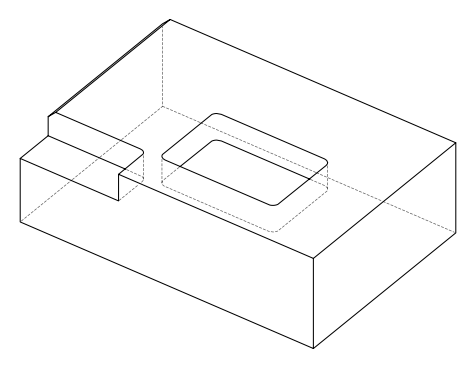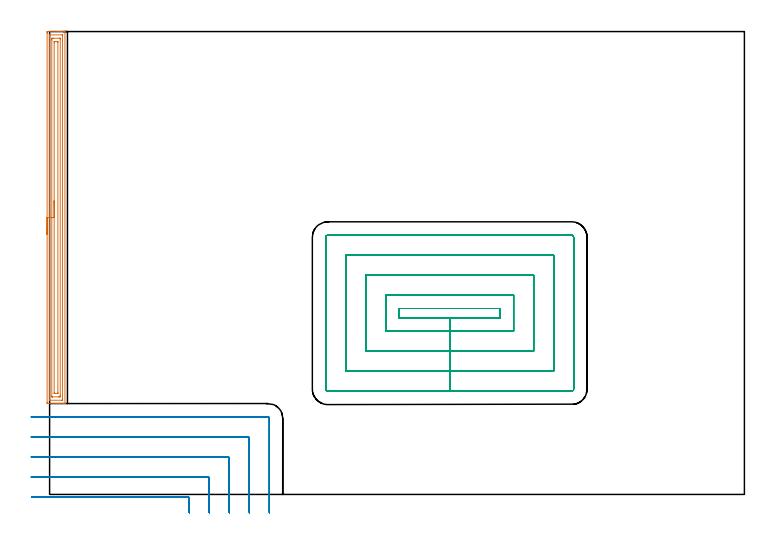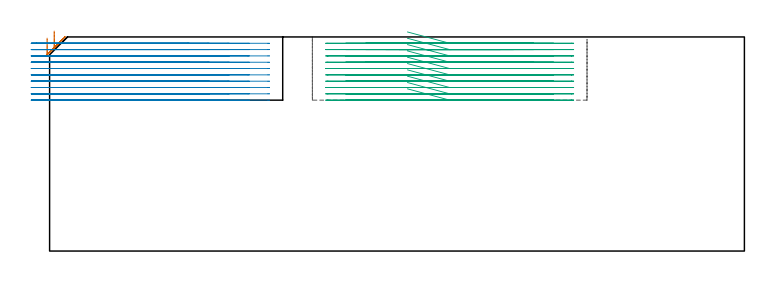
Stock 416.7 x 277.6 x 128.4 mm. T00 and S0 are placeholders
(PLAN: 3 operations, 1 tool changes, 56 min)
(1 AREA_MILL | FG_CHAMFER_SURFACE | UGT0205_001 | 7.39 min | 13161 mm3)
(2 MILL_CORNER_NOTCH_RECTANGULAR | CORNER_NOTCH_RECTANGULAR | NXT0201_012 | Follow Part, ap 4, ae 75% | 16.71 min | 287758 mm3)
(3 MILL_RECTANGULAR_POCKET | POCKET_RECTANGULAR_STRAIGHT | NXT0201_012 | Follow Part, ap 4, ae 75% | 31.86 min | 681465 mm3)
(TOOL UGT0205_001 | Chamfer Mill 20 x 3 x 45 deg. | D20 FL50 Z2)
(TOOL NXT0201_012 | ENDMILL 16mm [2P460-1600-NA 1630] | D16 FL38 Z6)
(OP 1 AREA_MILL)
G17 G21 G94 G90
T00 M6
G54
G17 G0 G90 X-1.5 Y156.05 S1061 M3
G43 Z138.4 H0
Z127.7
G94 G1 Y156.088 Z126.828 F250.
Y156.202 Z125.963
Y156.391 Z125.112
Y156.653 Z124.28
Y156.987 Z123.474
Y157.39 Z122.7
Y157.858 Z121.964
Y158.39 Z121.272
Y158.979 Z120.629
Y159.622 Z120.04
Y160.314 Z119.508
Y161.05 Z119.04
Y161.824 Z118.637
Y162.63 Z118.303
Y163.462 Z118.041
Y164.314 Z117.852
Y165.178 Z117.738
Y166.05 Z117.7
Y276.612
X-1.499 Y277.011 Z117.701
X-1.494 Y277.497 Z117.703
X-1.492 Y277.591 Z117.706
X-1.012 Y277.596 Z118.185
X-0.428 Y277.6 Z118.769
X5.176 Z124.371
X5.776 Z124.974
X6.06 Z125.257
X7.828 Z127.023
X8.396 Z127.595
X8.712 Z127.911
X8.887 Z128.086
X9.186 Y277.592 Z128.377
X9.205 Y277.59 Z128.395
X9.2 Y277.46 Z128.4
Y54.643
X9.197 Y54.509 Z128.388
X9.186 Y54.507 Z128.377
X8.887 Y54.5 Z128.086
X8.396 Z127.595
X7.828 Z127.023
X5.776 Z124.974
X5.176 Z124.371
X4.592 Z123.787
X-1.314 Y54.501 Z117.883
X-1.492 Y54.51 Z117.705
X-1.499 Y54.688 Z117.699
X-1.5 Y55.089 Z117.7
Y166.05
X-0.086 Z119.114
Y275.229
X-0.084 Y275.441 Z119.116
X-0.081 Y275.546 Z119.119
X-0.079 Y275.59 Z119.121
X0.02 Y275.593 Z119.22
X0.389 Y275.599 Z119.589
X7.46 Y275.6 Z126.66
X7.672 Y275.597 Z126.872
X7.763 Y275.592 Z126.963
X7.777 Y275.59 Z126.977
X7.78 Y275.579 Z126.98
X7.783 Y275.536 Z126.983
X7.785 Y275.448 Z126.985
Y56.871
X7.783 Y56.659 Z126.983
X7.781 Y56.554 Z126.981
X7.779 Y56.51 Z126.979
X7.68 Y56.508 Z126.88
X7.311 Y56.501 Z126.511
X0.24 Y56.5 Z119.44
X0.028 Y56.503 Z119.228
X-0.063 Y56.508 Z119.137
X-0.077 Y56.51 Z119.123
X-0.08 Y56.521 Z119.12
X-0.083 Y56.563 Z119.117
X-0.085 Y56.652 Z119.115
X-0.086 Y166.05 Z119.114
X1.328 Z120.528
X1.329 Y272.555 Z120.529
X1.33 Y272.867 Z120.53
X1.335 Y273.446 Z120.535
X1.342 Y273.59 Z120.542
X1.49 Y273.598 Z120.69
X1.64 Y273.599 Z120.84
X2.371 Y273.6 Z121.571
X5.908 Z125.108
X6.06 Y273.599 Z125.26
X6.212 Y273.595 Z125.412
X6.313 Y273.59 Z125.513
X6.365 Y273.58 Z125.565
X6.367 Y273.55 Z125.567
X6.369 Y273.446 Z125.569
X6.371 Y273.133 Z125.571
Y59.545
X6.37 Y59.233 Z125.57
X6.364 Y58.654 Z125.564
X6.358 Y58.51 Z125.558
X6.21 Y58.502 Z125.41
X6.06 Y58.501 Z125.26
X5.328 Y58.5 Z124.528
X1.792 Z120.992
X1.64 Y58.501 Z120.84
X1.488 Y58.505 Z120.688
X1.386 Y58.51 Z120.586
X1.335 Y58.52 Z120.535
X1.333 Y58.55 Z120.533
X1.33 Y58.654 Z120.53
X1.329 Y58.967 Z120.529
X1.328 Y166.05 Z120.528
X2.743 Z121.943
Y270.773
X2.744 Y271.442 Z121.944
X2.747 Y271.539 Z121.947
X2.749 Y271.588 Z121.949
X2.793 Y271.591 Z121.993
X2.998 Y271.596 Z122.198
X3.408 Y271.6 Z122.608
X3.471 Z122.671
X4.355 Z123.555
X4.721 Y271.597 Z123.921
X4.903 Y271.593 Z124.103
X4.944 Y271.59 Z124.144
X4.95 Y271.564 Z124.15
X4.953 Y271.509 Z124.153
X4.957 Y270.994 Z124.157
Y61.327
X4.956 Y60.658 Z124.156
X4.953 Y60.562 Z124.153
X4.95 Y60.512 Z124.15
X4.907 Y60.509 Z124.107
X4.702 Y60.504 Z123.902
X4.292 Y60.5 Z123.492
X4.229 Z123.429
X3.345 Z122.545
X2.979 Y60.503 Z122.179
X2.797 Y60.507 Z121.997
X2.756 Y60.51 Z121.956
X2.75 Y60.536 Z121.95
X2.747 Y60.591 Z121.947
X2.743 Y61.107 Z121.943
Y166.05
Y166.922 Z121.981
Y167.786 Z122.095
Y168.638 Z122.283
Y169.47 Z122.546
Y170.276 Z122.88
Y171.05 Z123.282
Y171.786 Z123.751
Y172.478 Z124.282
Y173.121 Z124.872
Y173.71 Z125.515
Y174.242 Z126.207
Y174.71 Z126.943
Y175.113 Z127.716
Y175.447 Z128.522
Y175.709 Z129.354
Y175.898 Z130.206
Y176.012 Z131.071
Y176.05 Z131.943
G0 Z138.4
M5
M2
(OP 2 MILL_CORNER_NOTCH_RECTANGULAR)
G17 G21 G94 G90
T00 M6
G54
G17 G0 G90 X83.8 Y-11. S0 M3
G43 Z138.4 H1
Z124.61
G94 G1 Y-8. F250.
Y-2.295 F500.
G3 X83.005 Y-1.5 R0.8
G1 X-7.858
X-10.858 F250.
G0 Z138.4
X95.8 Y-11.
Z124.61
G1 Y-8.
Y9.705 F500.
G3 X95.005 Y10.5 R0.8
G1 X83.005
X-8.
X-11. F250.
G0 Z138.4
X107.8 Y-11.
Z124.61
G1 Y-8.
Y21.705 F500.
G3 X107.005 Y22.5 R0.8
G1 X95.005
X-8.
X-11. Y22.501 F250.
G0 Z138.4
X119.8 Y-11.
Z124.61
G1 Y-8.
Y33.704 F500.
G3 X119.004 Y34.5 R0.8
G1 X107.005
X-8.
X-11. Y34.501 F250.
G0 Z138.4
X131.8 Y-11.
Z124.61
G1 Y-8.
Y45.704 F500.
G3 X131.004 Y46.5 R0.8
G1 X-7.995
X-10.995 F250.
G0 Z138.4
X83.8 Y-11.
Z120.82
G1 Y-8.
Y-2.295 F500.
G3 X83.005 Y-1.5 R0.8
G1 X-7.858
X-10.858 F250.
G0 Z138.4
X95.8 Y-11.
Z120.82
G1 Y-8.
Y9.705 F500.
G3 X95.005 Y10.5 R0.8
G1 X-8.
X-11. F250.
G0 Z138.4
X107.8 Y-11.
Z120.82
G1 Y-8.
Y21.705 F500.
G3 X107.005 Y22.5 R0.8
G1 X-8.
X-11. F250.
G0 Z138.4
X119.8 Y-11.
Z120.82
G1 Y-8.
Y33.704 F500.
G3 X119.004 Y34.5 R0.8
G1 X-8.
X-11. F250.
G0 Z138.4
X131.8 Y-11.
Z120.82
G1 Y-8.
Y45.704 F500.
G3 X131.004 Y46.5 R0.8
G1 X-8.
X-11. F250.
G0 Z138.4
X83.8 Y-11.
Z117.03
G1 Y-8.
Y-2.295 F500.
G3 X83.005 Y-1.5 R0.8
G1 X-7.858
X-10.858 F250.
G0 Z138.4
X95.8 Y-11.
Z117.03
G1 Y-8.
Y9.705 F500.
G3 X95.005 Y10.5 R0.8
G1 X-8.
X-11. F250.
G0 Z138.4
X107.8 Y-11.
Z117.03
G1 Y-8.
Y21.705 F500.
G3 X107.005 Y22.5 R0.8
G1 X-8.
X-11. F250.
G0 Z138.4
X119.8 Y-11.
Z117.03
G1 Y-8.
Y33.704 F500.
G3 X119.005 Y34.5 R0.8
G1 X-8.
X-11. F250.
G0 Z138.4
X131.8 Y-11.
Z117.03
G1 Y-8.
Y45.704 F500.
G3 X131.004 Y46.5 R0.8
G1 X-8.
X-11. F250.
G0 Z138.4
X83.8 Y-11.
Z113.24
G1 Y-8.
Y-2.295 F500.
G3 X83.005 Y-1.5 R0.8
G1 X-7.858
X-10.858 F250.
G0 Z138.4
X95.8 Y-11.
Z113.24
G1 Y-8.
Y9.705 F500.
G3 X95.005 Y10.5 R0.8
G1 X-8.
X-11. F250.
G0 Z138.4
X107.8 Y-11.
Z113.24
G1 Y-8.
Y21.705 F500.
G3 X107.005 Y22.5 R0.8
G1 X-8.
X-11. F250.
G0 Z138.4
X119.8 Y-11.
Z113.24
G1 Y-8.
Y33.704 F500.
G3 X119.005 Y34.5 R0.8
G1 X-8.
X-11. F250.
G0 Z138.4
X131.8 Y-11.
Z113.24
G1 Y-8.
Y45.704 F500.
G3 X131.004 Y46.5 R0.8
G1 X-8.
X-11. F250.
G0 Z138.4
X83.8 Y-11.
Z109.45
G1 Y-8.
Y-2.295 F500.
G3 X83.005 Y-1.5 R0.8
G1 X-7.858
X-10.858 F250.
G0 Z138.4
X95.8 Y-11.
Z109.45
G1 Y-8.
Y9.705 F500.
G3 X95.005 Y10.5 R0.8
G1 X-8.
X-11. F250.
G0 Z138.4
X107.8 Y-11.
Z109.45
G1 Y-8.
Y21.705 F500.
G3 X107.005 Y22.5 R0.8
G1 X-8.
X-11. F250.
G0 Z138.4
X119.8 Y-11.
Z109.45
G1 Y-8.
Y33.704 F500.
G3 X119.005 Y34.5 R0.8
G1 X-8.
X-11. F250.
G0 Z138.4
X131.8 Y-11.
Z109.45
G1 Y-8.
Y45.704 F500.
G3 X131.004 Y46.5 R0.8
G1 X-8.
X-11. F250.
G0 Z138.4
X83.8 Y-11.
Z105.66
G1 Y-8.
Y-2.295 F500.
G3 X83.005 Y-1.5 R0.8
G1 X-7.858
X-10.858 F250.
G0 Z138.4
X95.8 Y-11.
Z105.66
G1 Y-8.
Y9.705 F500.
G3 X95.005 Y10.5 R0.8
G1 X-8.
X-11. F250.
G0 Z138.4
X107.8 Y-11.
Z105.66
G1 Y-8.
Y21.705 F500.
G3 X107.005 Y22.5 R0.8
G1 X-8.
X-11. F250.
G0 Z138.4
X119.8 Y-11.
Z105.66
G1 Y-8.
Y33.704 F500.
G3 X119.005 Y34.5 R0.8
G1 X-8.
X-11. F250.
G0 Z138.4
X131.8 Y-11.
Z105.66
G1 Y-8.
Y45.704 F500.
G3 X131.004 Y46.5 R0.8
G1 X-8.
X-11. F250.
G0 Z138.4
X83.8 Y-11.
Z101.87
G1 Y-8.
Y-2.295 F500.
G3 X83.005 Y-1.5 R0.8
G1 X-7.858
X-10.858 F250.
G0 Z138.4
X95.8 Y-11.
Z101.87
G1 Y-8.
Y9.705 F500.
G3 X95.005 Y10.5 R0.8
G1 X-8.
X-11. F250.
G0 Z138.4
X107.8 Y-11.
Z101.87
G1 Y-8.
Y21.705 F500.
G3 X107.005 Y22.5 R0.8
G1 X-8.
X-11. F250.
G0 Z138.4
X119.8 Y-11.
Z101.87
G1 Y-8.
Y33.704 F500.
G3 X119.005 Y34.5 R0.8
G1 X-8.
X-11. F250.
G0 Z138.4
X131.8 Y-11.
Z101.87
G1 Y-8.
Y45.704 F500.
G3 X131.004 Y46.5 R0.8
G1 X-8.
X-11. F250.
G0 Z138.4
X83.8 Y-11.
Z98.08
G1 Y-8.
Y-2.295 F500.
G3 X83.005 Y-1.5 R0.8
G1 X-7.858
X-10.858 F250.
G0 Z138.4
X95.8 Y-11.
Z98.08
G1 Y-8.
Y9.705 F500.
G3 X95.005 Y10.5 R0.8
G1 X-8.
X-11. F250.
G0 Z138.4
X107.8 Y-11.
Z98.08
G1 Y-8.
Y21.705 F500.
G3 X107.005 Y22.5 R0.8
G1 X-8.
X-11. F250.
G0 Z138.4
X119.8 Y-11.
Z98.08
G1 Y-8.
Y33.704 F500.
G3 X119.005 Y34.5 R0.8
G1 X-8.
X-11. F250.
G0 Z138.4
X131.8 Y-11.
Z98.08
G1 Y-8.
Y45.704 F500.
G3 X131.004 Y46.5 R0.8
G1 X-8.
X-11. F250.
G0 Z138.4
X83.8 Y-11.
Z94.29
G1 Y-8.
Y-2.295 F500.
G3 X83.005 Y-1.5 R0.8
G1 X-7.858
X-10.858 F250.
G0 Z138.4
X95.8 Y-11.
Z94.29
G1 Y-8.
Y9.705 F500.
G3 X95.005 Y10.5 R0.8
G1 X-8.
X-11. F250.
G0 Z138.4
X107.8 Y-11.
Z94.29
G1 Y-8.
Y21.705 F500.
G3 X107.005 Y22.5 R0.8
G1 X-8.
X-11. F250.
G0 Z138.4
X119.8 Y-11.
Z94.29
G1 Y-8.
Y33.704 F500.
G3 X119.005 Y34.5 R0.8
G1 X-8.
X-11. F250.
G0 Z138.4
X131.8 Y-11.
Z94.29
G1 Y-8.
Y45.704 F500.
G3 X131.004 Y46.5 R0.8
G1 X-8.
X-11. F250.
G0 Z138.4
X83.8 Y-11.
Z90.5
G1 Y-8.
Y-2.295 F500.
G3 X83.005 Y-1.5 R0.8
G1 X-7.858
X-10.858 F250.
G0 Z138.4
X95.8 Y-11.
Z90.5
G1 Y-8.
Y9.705 F500.
G3 X95.005 Y10.5 R0.8
G1 X-8.
X-11. F250.
G0 Z138.4
X107.8 Y-11.
Z90.5
G1 Y-8.
Y21.705 F500.
G3 X107.005 Y22.5 R0.8
G1 X-8.
X-11. F250.
G0 Z138.4
X119.8 Y-11.
Z90.5
G1 Y-8.
Y33.704 F500.
G3 X119.005 Y34.5 R0.8
G1 X-8.
X-11. F250.
G0 Z138.4
X131.8 Y-11.
Z90.5
G1 Y-8.
Y45.704 F500.
G3 X131.004 Y46.5 R0.8
G1 X-8.
X-11. F250.
G0 Z138.4
M5
M2
(OP 3 MILL_RECTANGULAR_POCKET)
G17 G21 G94 G90
T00 M6
G54
G17 G0 G90 X214.609 Y105.9 S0 M3
G43 Z138.4 H1
Z131.4
G94 G1 X239.95 Z124.61 F250.
X270.3 F500.
Y111.5
X209.6
Y105.9
X239.95
Y97.9
X278.3
Y119.5
X201.6
Y97.9
X239.95
Y85.9
X290.3
Y131.5
X189.6
Y85.9
X239.95
Y73.9
X302.3
Y143.5
X177.6
Y73.9
X239.95
Y61.9
X313.
G3 X314.3 Y63.2 R1.3
G1 Y154.2
G3 X313. Y155.5 R1.3
G1 X166.9
G3 X165.6 Y154.2 R1.3
G1 Y63.2
G3 X166.9 Y61.9 R1.3
G1 X239.95
X240.95
G0 X214.609 Y105.9 Z127.61
G1 X239.95 Z120.82 F250.
X270.3 F500.
Y111.5
X209.6
Y105.9
X239.95
Y97.9
X278.3
Y119.5
X201.6
Y97.9
X239.95
Y85.9
X290.3
Y131.5
X189.6
Y85.9
X239.95
Y73.9
X302.3
Y143.5
X177.6
Y73.9
X239.95
Y61.9
X313.
G3 X314.3 Y63.2 R1.3
G1 Y154.2
G3 X313. Y155.5 R1.3
G1 X166.9
G3 X165.6 Y154.2 R1.3
G1 Y63.2
G3 X166.9 Y61.9 R1.3
G1 X239.95
X240.95
G0 X214.609 Y105.9 Z123.82
G1 X239.95 Z117.03 F250.
X270.3 F500.
Y111.5
X209.6
Y105.9
X239.95
Y97.9
X278.3
Y119.5
X201.6
Y97.9
X239.95
Y85.9
X290.3
Y131.5
X189.6
Y85.9
X239.95
Y73.9
X302.3
Y143.5
X177.6
Y73.9
X239.95
Y61.9
X313.
G3 X314.3 Y63.2 R1.3
G1 Y154.2
G3 X313. Y155.5 R1.3
G1 X166.9
G3 X165.6 Y154.2 R1.3
G1 Y63.2
G3 X166.9 Y61.9 R1.3
G1 X239.95
X240.95
G0 X214.609 Y105.9 Z120.03
G1 X239.95 Z113.24 F250.
X270.3 F500.
Y111.5
X209.6
Y105.9
X239.95
Y97.9
X278.3
Y119.5
X201.6
Y97.9
X239.95
Y85.9
X290.3
Y131.5
X189.6
Y85.9
X239.95
Y73.9
X302.3
Y143.5
X177.6
Y73.9
X239.95
Y61.9
X313.
G3 X314.3 Y63.2 R1.3
G1 Y154.2
G3 X313. Y155.5 R1.3
G1 X166.9
G3 X165.6 Y154.2 R1.3
G1 Y63.2
G3 X166.9 Y61.9 R1.3
G1 X239.95
X240.95
G0 X214.609 Y105.9 Z116.24
G1 X239.95 Z109.45 F250.
X270.3 F500.
Y111.5
X209.6
Y105.9
X239.95
Y97.9
X278.3
Y119.5
X201.6
Y97.9
X239.95
Y85.9
X290.3
Y131.5
X189.6
Y85.9
X239.95
Y73.9
X302.3
Y143.5
X177.6
Y73.9
X239.95
Y61.9
X313.
G3 X314.3 Y63.2 R1.3
G1 Y154.2
G3 X313. Y155.5 R1.3
G1 X166.9
G3 X165.6 Y154.2 R1.3
G1 Y63.2
G3 X166.9 Y61.9 R1.3
G1 X239.95
X240.95
G0 X214.609 Y105.9 Z112.45
G1 X239.95 Z105.66 F250.
X270.3 F500.
Y111.5
X209.6
Y105.9
X239.95
Y97.9
X278.3
Y119.5
X201.6
Y97.9
X239.95
Y85.9
X290.3
Y131.5
X189.6
Y85.9
X239.95
Y73.9
X302.3
Y143.5
X177.6
Y73.9
X239.95
Y61.9
X313.
G3 X314.3 Y63.2 R1.3
G1 Y154.2
G3 X313. Y155.5 R1.3
G1 X166.9
G3 X165.6 Y154.2 R1.3
G1 Y63.2
G3 X166.9 Y61.9 R1.3
G1 X239.95
X240.95
G0 X214.609 Y105.9 Z108.66
G1 X239.95 Z101.87 F250.
X270.3 F500.
Y111.5
X209.6
Y105.9
X239.95
Y97.9
X278.3
Y119.5
X201.6
Y97.9
X239.95
Y85.9
X290.3
Y131.5
X189.6
Y85.9
X239.95
Y73.9
X302.3
Y143.5
X177.6
Y73.9
X239.95
Y61.9
X313.
G3 X314.3 Y63.2 R1.3
G1 Y154.2
G3 X313. Y155.5 R1.3
G1 X166.9
G3 X165.6 Y154.2 R1.3
G1 Y63.2
G3 X166.9 Y61.9 R1.3
G1 X239.95
X240.95
G0 X214.609 Y105.9 Z104.87
G1 X239.95 Z98.08 F250.
X270.3 F500.
Y111.5
X209.6
Y105.9
X239.95
Y97.9
X278.3
Y119.5
X201.6
Y97.9
X239.95
Y85.9
X290.3
Y131.5
X189.6
Y85.9
X239.95
Y73.9
X302.3
Y143.5
X177.6
Y73.9
X239.95
Y61.9
X313.
G3 X314.3 Y63.2 R1.3
G1 Y154.2
G3 X313. Y155.5 R1.3
G1 X166.9
G3 X165.6 Y154.2 R1.3
G1 Y63.2
G3 X166.9 Y61.9 R1.3
G1 X239.95
X240.95
G0 X214.609 Y105.9 Z101.08
G1 X239.95 Z94.29 F250.
X270.3 F500.
Y111.5
X209.6
Y105.9
X239.95
Y97.9
X278.3
Y119.5
X201.6
Y97.9
X239.95
Y85.9
X290.3
Y131.5
X189.6
Y85.9
X239.95
Y73.9
X302.3
Y143.5
X177.6
Y73.9
X239.95
Y61.9
X313.
G3 X314.3 Y63.2 R1.3
G1 Y154.2
G3 X313. Y155.5 R1.3
G1 X166.9
G3 X165.6 Y154.2 R1.3
G1 Y63.2
G3 X166.9 Y61.9 R1.3
G1 X239.95
X240.95
G0 X214.609 Y105.9 Z97.29
G1 X239.95 Z90.5 F250.
X270.3 F500.
Y111.5
X209.6
Y105.9
X239.95
Y97.9
X278.3
Y119.5
X201.6
Y97.9
X239.95
Y85.9
X290.3
Y131.5
X189.6
Y85.9
X239.95
Y73.9
X302.3
Y143.5
X177.6
Y73.9
X239.95
Y61.9
X313.
G3 X314.3 Y63.2 R1.3
G1 Y154.2
G3 X313. Y155.5 R1.3
G1 X166.9
G3 X165.6 Y154.2 R1.3
G1 Y63.2
G3 X166.9 Y61.9 R1.3
G1 X239.95
X240.95
G0 Z138.4
M5
M2
